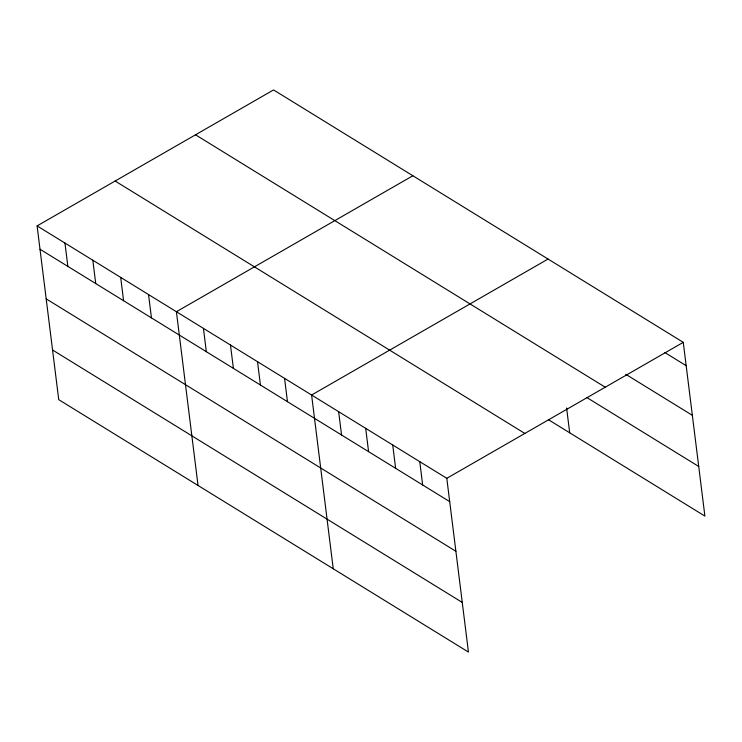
<?xml version="1.0" encoding="UTF-8"?>
<svg xmlns="http://www.w3.org/2000/svg" width="742" height="742" viewBox="0 0 742 742"><rect width="100%" height="100%" fill="white"/><g stroke="black" fill="none" stroke-linecap="round" stroke-linejoin="round"><path stroke-width="1.11" d="M37.1 225.902L446.795 478.312L468.443 652.07L58.739 399.66L37.1 225.902L273.557 89.93L683.261 342.34L704.9 516.098L548.449 419.712M412.858 175.752L176.401 311.723L198.04 485.481M548.06 259.051L311.603 395.013L333.241 568.771M446.795 478.312L683.261 342.34M664.915 352.58L686.164 365.676M625.71 374.265L692.342 415.316M195.526 134.803L605.231 387.213M586.69 397.443L698.714 466.458M115.131 181.029L524.835 433.439M40.003 249.229L449.708 501.638M46.189 298.868L455.885 551.278M52.561 350.011L462.257 602.43M566.61 407.989L569.698 432.809M419.759 461.654L422.662 484.98M392.722 444.996L395.625 468.323M365.676 428.338L368.588 451.665M338.64 411.671L341.543 435.007M284.557 378.355L287.46 401.682M257.52 361.697L260.423 385.024M230.474 345.039L233.387 368.366M203.438 328.381L206.341 351.708M148.539 294.555L151.442 317.882M120.677 277.387L123.58 300.723M92.815 260.229L95.727 283.555M64.962 243.061L67.865 266.387"/></g></svg>
